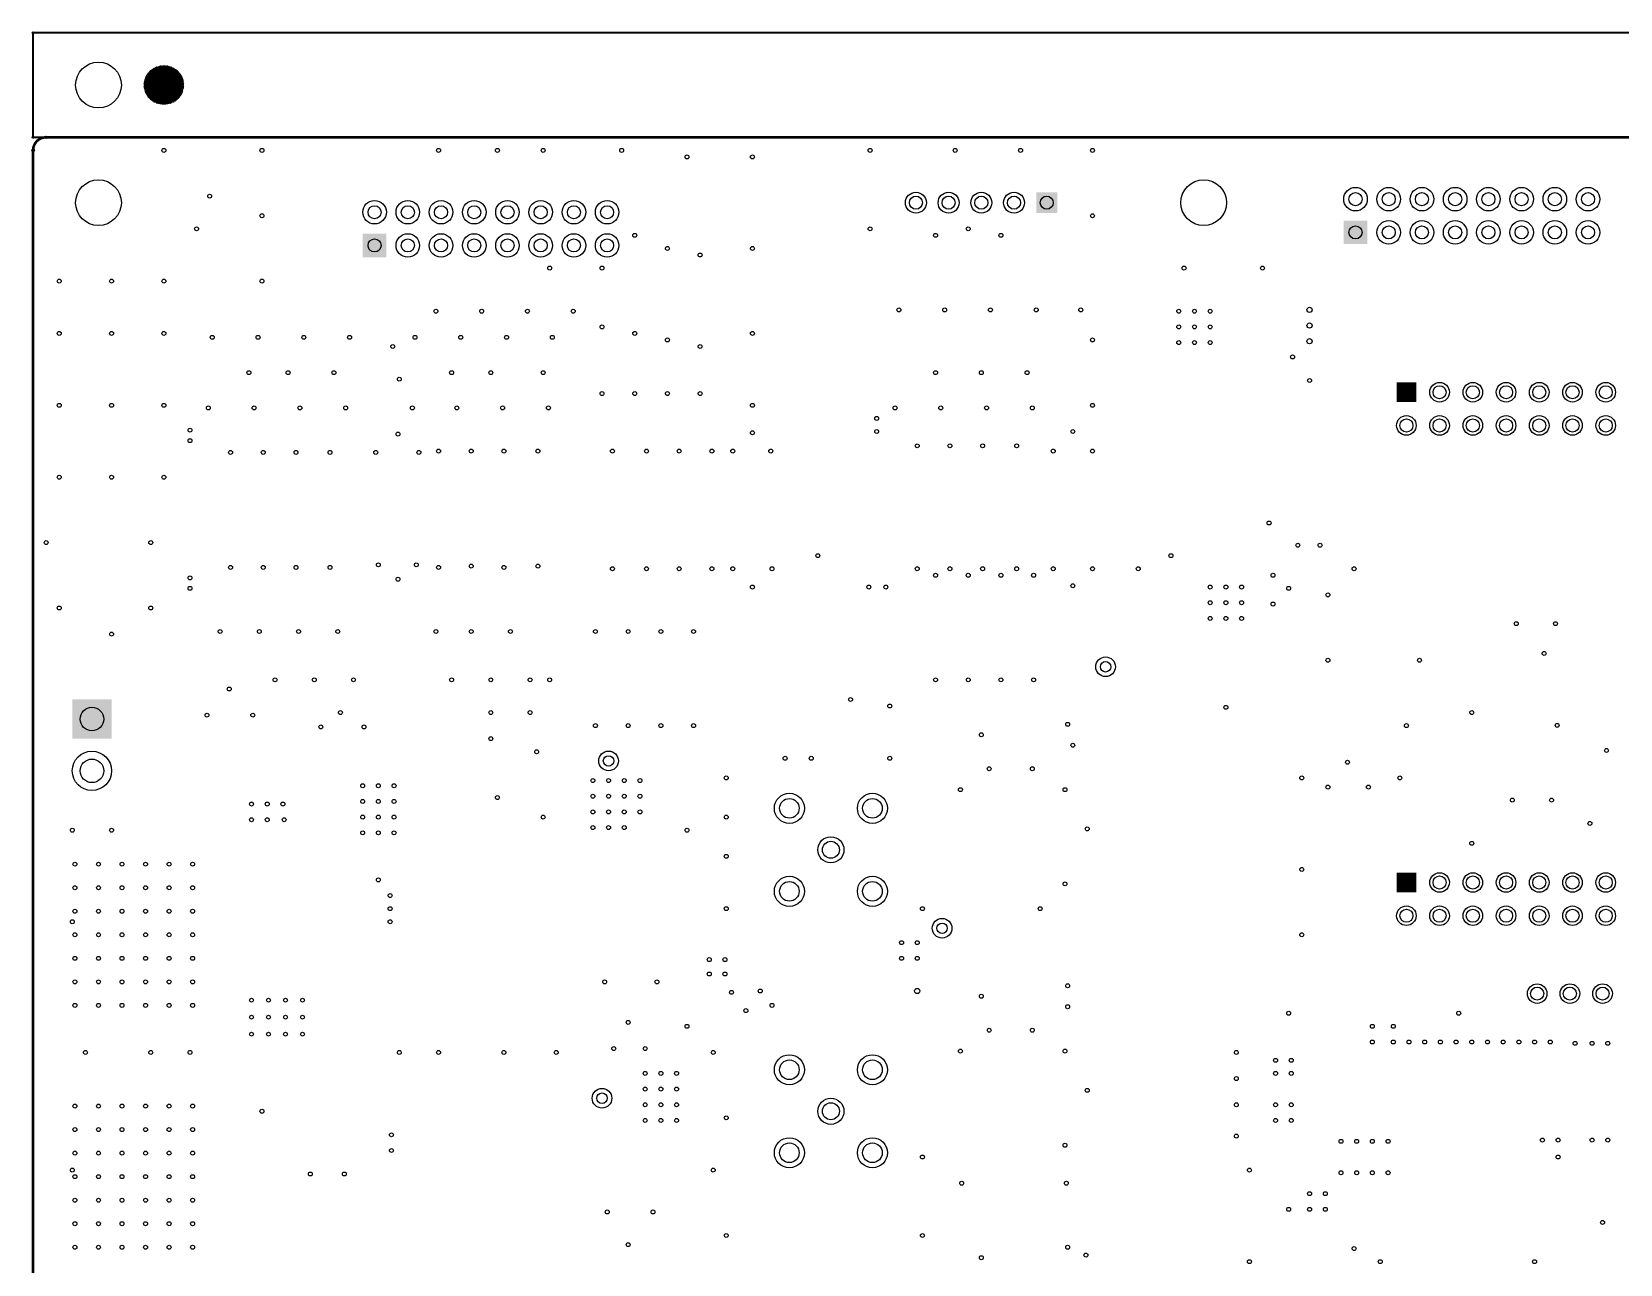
# Model space of a CAD drawing. Extents: x 100 to 314, y 70 to 258.
# Drawn here: x 99.9 to 221.3, y 163.8 to 258.1 of the extents above; entities that cross this region are included whole.
import ezdxf

# ---------------------------------------------------------------- set-up
doc = ezdxf.new("R2010")
doc.units = 0
doc.layers.get('0').update_dxf_attribs({"linetype": 'CONTINUOUS'})
doc.layers.add('10_ASYS_GBR', color=12, linetype='CONTINUOUS')
doc.layers.add('12_DRL_GB', color=13, linetype='CONTINUOUS')

# ---------------------------------------------------------------- blocks, each defined once
blk = doc.blocks.new('ROUND_5')
blk.add_circle((0, 0), 0.75)
blk = doc.blocks.new('ROUND_9')
blk.add_circle((0, 0), 0.5)
blk = doc.blocks.new('ROUND_26')
blk.add_circle((0, 0), 1.5)
blk = doc.blocks.new('ROUND_30')
blk.add_circle((0, 0), 1)
blk = doc.blocks.new('SQUARE_33')
blk.add_solid([(0.75, 0.75), (0.75, -0.75), (-0.75, 0.75), (-0.75, -0.75)])
blk = doc.blocks.new('SQUARE_34')
blk.add_solid([(0.9, 0.9), (0.9, -0.9), (-0.9, 0.9), (-0.9, -0.9)])
blk = doc.blocks.new('ROUND_35')
blk.add_circle((0, 0), 0.9)
blk = doc.blocks.new('ROUND_38')
blk.add_circle((0, 0), 0.8)
blk = doc.blocks.new('SQUARE_40')
blk.add_solid([(0.8, 0.8), (0.8, -0.8), (-0.8, 0.8), (-0.8, -0.8)])
blk = doc.blocks.new('ROUND_43')
blk.add_circle((0, 0), 1.15)
blk = doc.blocks.new('ROUND_61')
blk.add_circle((0, 0), 1.75)
blk = doc.blocks.new('SQUARE_98')
blk.add_solid([(1.5, 1.5), (1.5, -1.5), (-1.5, 1.5), (-1.5, -1.5)])
blk = doc.blocks.new('ROUND_12')
blk.add_circle((0, 0), 0.1)
blk = doc.blocks.new('ROUND_13')
blk.add_circle((0, 0), 0.05)
blk = doc.blocks.new('ROUND_37')
blk.add_circle((0, 0), 0.075)
blk = doc.blocks.new('ROUND_170')
blk.add_circle((0, 0), 0.15)
blk = doc.blocks.new('ROUND_171')
blk.add_circle((0, 0), 0.2)
blk = doc.blocks.new('ROUND_172')
blk.add_circle((0, 0), 0.4)
blk = doc.blocks.new('ROUND_173')
blk.add_circle((0, 0), 0.5)
blk = doc.blocks.new('ROUND_174')
blk.add_circle((0, 0), 0.65)
blk = doc.blocks.new('ROUND_175')
blk.add_circle((0, 0), 0.75)
blk = doc.blocks.new('ROUND_176')
blk.add_circle((0, 0), 0.9)
blk = doc.blocks.new('ROUND_179')
blk.add_circle((0, 0), 1.75)

msp = doc.modelspace()

# ---------------------------------------------------------------- linework, layer by layer
at = {"layer": '10_ASYS_GBR'}
for points, const_width in [([(99.97, 257.98), (313.97, 257.98)], 0.15), ([(99.97, 249.98), (99.97, 257.98)], 0.15), ([(108.99107, 255.04967), (110.94893, 255.04967)], 0.1), ([(109.09956, 255.13967), (110.84044, 255.13967)], 0.1), ([(109.23459, 255.22967), (110.70541, 255.22967)], 0.1), ([(109.41521, 255.31967), (110.52479, 255.31967)], 0.1), ([(109.72802, 255.40967), (110.21198, 255.40967)], 0.1), ([(108.52004, 253.96967), (111.41996, 253.96967)], 0.1), ([(108.52219, 254.05967), (111.41781, 254.05967)], 0.1), ([(108.52348, 253.87967), (111.41652, 253.87967)], 0.1), ([(108.52996, 254.14967), (111.41004, 254.14967)], 0.1), ([(108.53255, 253.78967), (111.40745, 253.78967)], 0.1), ([(108.54344, 254.23967), (111.39656, 254.23967)], 0.1), ([(108.56279, 254.32967), (111.37721, 254.32967)], 0.1), ([(108.58826, 254.41967), (111.35174, 254.41967)], 0.1), ([(108.6202, 254.50967), (111.3198, 254.50967)], 0.1), ([(108.65908, 254.59967), (111.28092, 254.59967)], 0.1), ([(108.70553, 254.68967), (111.23447, 254.68967)], 0.1), ([(108.76044, 254.77967), (111.17956, 254.77967)], 0.1), ([(108.82501, 254.86967), (111.11499, 254.86967)], 0.1), ([(108.901, 254.95967), (111.039, 254.95967)], 0.1), ([(108.54736, 253.69967), (111.39264, 253.69967)], 0.1), ([(108.56809, 253.60967), (111.37191, 253.60967)], 0.1), ([(108.59501, 253.51967), (111.34499, 253.51967)], 0.1), ([(108.6285, 253.42967), (111.3115, 253.42967)], 0.1), ([(108.66905, 253.33967), (111.27095, 253.33967)], 0.1), ([(108.71736, 253.24967), (111.22264, 253.24967)], 0.1), ([(108.77436, 253.15967), (111.16564, 253.15967)], 0.1), ([(108.84138, 253.06967), (111.09862, 253.06967)], 0.1), ([(108.92032, 252.97967), (111.01968, 252.97967)], 0.1), ([(109.01414, 252.88967), (110.92586, 252.88967)], 0.1), ([(109.12779, 252.79967), (110.81221, 252.79967)], 0.1), ([(109.27089, 252.70967), (110.66911, 252.70967)], 0.1), ([(109.46801, 252.61967), (110.47199, 252.61967)], 0.1), ([(99.97, 248.98), (99.97, 100.98)], 0.2), ([(313.97, 249.98), (99.97, 249.98)], 0.15), ([(312.97, 249.98), (100.97, 249.98)], 0.2)]:
    msp.add_lwpolyline(points, dxfattribs=dict(at, const_width=const_width))
at = {"layer": '10_ASYS_GBR', "const_width": 0.1}
msp.add_lwpolyline([(108.52, 253.98, 1), (111.42, 253.98, 1)], format="xyb", close=True, dxfattribs=at)
msp.add_lwpolyline([(108.52, 253.98, 1), (111.42, 253.98, 1)], format="xyb", close=True, dxfattribs=at)
at = {"layer": '10_ASYS_GBR', "const_width": 0.2}
msp.add_lwpolyline([(100.97, 249.98, 0.4142136), (99.97, 248.98)], format="xyb", dxfattribs=at)

# ---------------------------------------------------------------- block references
at = {"layer": '10_ASYS_GBR'}
for name, p in [('ROUND_37', (99.97, 257.98)), ('ROUND_37', (99.97, 257.98)), ('ROUND_61', (104.97, 253.98)), ('ROUND_13', (108.99107, 255.04967)), ('ROUND_13', (109.09956, 255.13967)), ('ROUND_13', (109.23459, 255.22967)), ('ROUND_13', (109.41521, 255.31967)), ('ROUND_13', (109.72802, 255.40967)), ('ROUND_13', (110.21198, 255.40967)), ('ROUND_13', (110.52479, 255.31967)), ('ROUND_13', (110.70541, 255.22967)), ('ROUND_13', (110.84044, 255.13967)), ('ROUND_13', (110.94893, 255.04967)), ('ROUND_13', (108.52004, 253.96967)), ('ROUND_13', (108.52219, 254.05967)), ('ROUND_13', (108.52348, 253.87967)), ('ROUND_13', (108.52996, 254.14967)), ('ROUND_13', (108.53255, 253.78967)), ('ROUND_13', (108.54344, 254.23967)), ('ROUND_13', (108.56279, 254.32967)), ('ROUND_13', (108.58826, 254.41967)), ('ROUND_13', (108.6202, 254.50967)), ('ROUND_13', (108.65908, 254.59967)), ('ROUND_13', (108.70553, 254.68967)), ('ROUND_13', (108.76044, 254.77967)), ('ROUND_13', (108.82501, 254.86967)), ('ROUND_13', (108.901, 254.95967)), ('ROUND_9', (109.97, 253.98)), ('ROUND_13', (111.039, 254.95967)), ('ROUND_13', (111.11499, 254.86967)), ('ROUND_13', (111.17956, 254.77967)), ('ROUND_13', (111.23447, 254.68967)), ('ROUND_13', (111.28092, 254.59967)), ('ROUND_13', (111.3198, 254.50967)), ('ROUND_13', (111.35174, 254.41967)), ('ROUND_13', (111.37721, 254.32967)), ('ROUND_13', (111.39656, 254.23967)), ('ROUND_13', (111.40745, 253.78967)), ('ROUND_13', (111.41004, 254.14967)), ('ROUND_13', (111.41652, 253.87967)), ('ROUND_13', (111.41781, 254.05967)), ('ROUND_13', (111.41996, 253.96967)), ('ROUND_13', (108.54736, 253.69967)), ('ROUND_13', (108.56809, 253.60967)), ('ROUND_13', (108.59501, 253.51967)), ('ROUND_13', (108.6285, 253.42967)), ('ROUND_13', (108.66905, 253.33967)), ('ROUND_13', (108.71736, 253.24967)), ('ROUND_13', (108.77436, 253.15967)), ('ROUND_13', (108.84138, 253.06967)), ('ROUND_13', (108.92032, 252.97967)), ('ROUND_13', (109.01414, 252.88967)), ('ROUND_13', (109.12779, 252.79967)), ('ROUND_13', (109.27089, 252.70967)), ('ROUND_13', (109.46801, 252.61967)), ('ROUND_13', (110.47199, 252.61967)), ('ROUND_13', (110.66911, 252.70967)), ('ROUND_13', (110.81221, 252.79967)), ('ROUND_13', (110.92586, 252.88967)), ('ROUND_13', (111.01968, 252.97967)), ('ROUND_13', (111.09862, 253.06967)), ('ROUND_13', (111.16564, 253.15967)), ('ROUND_13', (111.22264, 253.24967)), ('ROUND_13', (111.27095, 253.33967)), ('ROUND_13', (111.3115, 253.42967)), ('ROUND_13', (111.34499, 253.51967)), ('ROUND_13', (111.37191, 253.60967)), ('ROUND_13', (111.39264, 253.69967)), ('ROUND_12', (99.97, 248.98)), ('ROUND_12', (99.97, 248.98)), ('ROUND_37', (99.97, 249.98)), ('ROUND_12', (100.97, 249.98)), ('ROUND_12', (100.97, 249.98)), ('ROUND_61', (104.97, 244.98)), ('ROUND_61', (189.47, 244.98)), ('ROUND_38', (167.47, 244.98)), ('ROUND_38', (169.97, 244.98)), ('ROUND_38', (172.47, 244.98)), ('ROUND_38', (174.97, 244.98)), ('SQUARE_40', (177.47, 244.98)), ('ROUND_35', (201.08, 245.25)), ('ROUND_35', (203.62, 245.25)), ('ROUND_35', (206.16, 245.25)), ('ROUND_35', (208.7, 245.25)), ('ROUND_35', (211.24, 245.25)), ('ROUND_35', (213.78, 245.25)), ('ROUND_35', (216.32, 245.25)), ('ROUND_35', (218.86, 245.25)), ('ROUND_35', (126.08, 244.25)), ('ROUND_35', (128.62, 244.25)), ('ROUND_35', (131.16, 244.25)), ('ROUND_35', (133.7, 244.25)), ('ROUND_35', (136.24, 244.25)), ('ROUND_35', (138.78, 244.25)), ('ROUND_35', (141.32, 244.25)), ('ROUND_35', (143.86, 244.25)), ('SQUARE_34', (201.08, 242.71)), ('ROUND_35', (203.62, 242.71)), ('ROUND_35', (206.16, 242.71)), ('ROUND_35', (208.7, 242.71)), ('ROUND_35', (211.24, 242.71)), ('ROUND_35', (213.78, 242.71)), ('ROUND_35', (216.32, 242.71)), ('ROUND_35', (218.86, 242.71)), ('SQUARE_34', (126.08, 241.71)), ('ROUND_35', (128.62, 241.71)), ('ROUND_35', (131.16, 241.71)), ('ROUND_35', (133.7, 241.71)), ('ROUND_35', (136.24, 241.71)), ('ROUND_35', (138.78, 241.71)), ('ROUND_35', (141.32, 241.71)), ('ROUND_35', (143.86, 241.71)), ('SQUARE_33', (204.97, 230.48)), ('ROUND_5', (207.51, 230.48)), ('ROUND_5', (210.05, 230.48)), ('ROUND_5', (212.59, 230.48)), ('ROUND_5', (215.13, 230.48)), ('ROUND_5', (217.67, 230.48)), ('ROUND_5', (220.21, 230.48)), ('ROUND_5', (204.97, 227.94)), ('ROUND_5', (207.51, 227.94)), ('ROUND_5', (210.05, 227.94)), ('ROUND_5', (212.59, 227.94)), ('ROUND_5', (215.13, 227.94)), ('ROUND_5', (217.67, 227.94)), ('ROUND_5', (220.21, 227.94)), ('ROUND_5', (181.97, 209.48)), ('SQUARE_98', (104.47, 205.48)), ('ROUND_26', (104.47, 201.52)), ('ROUND_5', (143.97, 202.28)), ('ROUND_43', (157.795, 198.655)), ('ROUND_43', (164.145, 198.655)), ('ROUND_30', (160.97, 195.48)), ('ROUND_43', (157.795, 192.305)), ('ROUND_43', (164.145, 192.305)), ('SQUARE_33', (204.97, 192.98)), ('ROUND_5', (207.51, 192.98)), ('ROUND_5', (210.05, 192.98)), ('ROUND_5', (212.59, 192.98)), ('ROUND_5', (215.13, 192.98)), ('ROUND_5', (217.67, 192.98)), ('ROUND_5', (220.21, 192.98)), ('ROUND_5', (204.97, 190.44)), ('ROUND_5', (207.51, 190.44)), ('ROUND_5', (210.05, 190.44)), ('ROUND_5', (212.59, 190.44)), ('ROUND_5', (215.13, 190.44)), ('ROUND_5', (217.67, 190.44)), ('ROUND_5', (220.21, 190.44)), ('ROUND_5', (169.47, 189.48)), ('ROUND_5', (214.97, 184.48)), ('ROUND_5', (217.47, 184.48)), ('ROUND_5', (219.97, 184.48)), ('ROUND_43', (157.795, 178.655)), ('ROUND_43', (164.145, 178.655)), ('ROUND_5', (143.47, 176.48)), ('ROUND_30', (160.97, 175.48)), ('ROUND_43', (157.795, 172.305)), ('ROUND_43', (164.145, 172.305))]:
    msp.add_blockref(name, p, dxfattribs=at)
at = {"layer": '12_DRL_GB'}
for name, p in [('ROUND_179', (104.97058, 253.97968)), ('ROUND_170', (109.9693, 248.98096)), ('ROUND_170', (117.46992, 248.98096)), ('ROUND_170', (130.97002, 248.98096)), ('ROUND_170', (135.4709, 248.98096)), ('ROUND_170', (138.97102, 248.98096)), ('ROUND_170', (144.9705, 248.98096)), ('ROUND_170', (163.9697, 248.98096)), ('ROUND_170', (170.46956, 248.98096)), ('ROUND_170', (175.47082, 248.98096)), ('ROUND_170', (180.96992, 248.98096)), ('ROUND_170', (149.96922, 248.48058)), ('ROUND_170', (154.97048, 248.48058)), ('ROUND_179', (104.97058, 244.98046)), ('ROUND_179', (189.46876, 244.98046)), ('ROUND_170', (113.46942, 245.48084)), ('ROUND_173', (167.46982, 244.98046)), ('ROUND_173', (169.96918, 244.98046)), ('ROUND_173', (172.47108, 244.98046)), ('ROUND_173', (174.97044, 244.98046)), ('ROUND_173', (177.4698, 244.98046)), ('ROUND_173', (201.0791, 245.2497)), ('ROUND_173', (203.6191, 245.2497)), ('ROUND_173', (206.1591, 245.2497)), ('ROUND_173', (208.6991, 245.2497)), ('ROUND_173', (211.2391, 245.2497)), ('ROUND_173', (213.7791, 245.2497)), ('ROUND_173', (216.3191, 245.2497)), ('ROUND_173', (218.8591, 245.2497)), ('ROUND_170', (117.46992, 243.9797)), ('ROUND_173', (126.08052, 244.24894)), ('ROUND_173', (128.62052, 244.24894)), ('ROUND_173', (131.16052, 244.24894)), ('ROUND_173', (133.70052, 244.24894)), ('ROUND_173', (136.24052, 244.24894)), ('ROUND_173', (138.78052, 244.24894)), ('ROUND_173', (141.32052, 244.24894)), ('ROUND_173', (143.86052, 244.24894)), ('ROUND_170', (180.96992, 243.9797)), ('ROUND_170', (112.4712, 242.97894)), ('ROUND_170', (163.9697, 242.97894)), ('ROUND_170', (171.47032, 242.97894)), ('ROUND_173', (201.0791, 242.7097)), ('ROUND_173', (203.6191, 242.7097)), ('ROUND_173', (206.1591, 242.7097)), ('ROUND_173', (208.6991, 242.7097)), ('ROUND_173', (211.2391, 242.7097)), ('ROUND_173', (213.7791, 242.7097)), ('ROUND_173', (216.3191, 242.7097)), ('ROUND_173', (218.8591, 242.7097)), ('ROUND_173', (126.08052, 241.70894)), ('ROUND_173', (128.62052, 241.70894)), ('ROUND_173', (131.16052, 241.70894)), ('ROUND_173', (133.70052, 241.70894)), ('ROUND_173', (136.24052, 241.70894)), ('ROUND_173', (138.78052, 241.70894)), ('ROUND_173', (141.32052, 241.70894)), ('ROUND_173', (143.86052, 241.70894)), ('ROUND_170', (145.97126, 242.4811)), ('ROUND_170', (168.97096, 242.4811)), ('ROUND_170', (173.96968, 242.4811)), ('ROUND_170', (148.47062, 241.48034)), ('ROUND_170', (150.96998, 240.97996)), ('ROUND_170', (154.97048, 241.48034)), ('ROUND_170', (139.46886, 239.9792)), ('ROUND_170', (143.46936, 239.9792)), ('ROUND_170', (187.97016, 239.9792)), ('ROUND_170', (193.96964, 239.9792)), ('ROUND_170', (101.97084, 238.98098)), ('ROUND_170', (105.9688, 238.98098)), ('ROUND_170', (109.9693, 238.98098)), ('ROUND_170', (117.46992, 238.98098)), ('ROUND_170', (130.76936, 236.67974)), ('ROUND_170', (134.26948, 236.67974)), ('ROUND_170', (137.7696, 236.67974)), ('ROUND_170', (141.26972, 236.67974)), ('ROUND_170', (166.16934, 236.7788)), ('ROUND_170', (169.66946, 236.7788)), ('ROUND_170', (173.16958, 236.7788)), ('ROUND_170', (176.6697, 236.7788)), ('ROUND_170', (180.07076, 236.7788)), ('ROUND_170', (187.56884, 236.67974)), ('ROUND_170', (188.77026, 236.67974)), ('ROUND_170', (189.96914, 236.67974)), ('ROUND_171', (197.56882, 236.7788)), ('ROUND_170', (143.46936, 235.48086)), ('ROUND_170', (187.56884, 235.48086)), ('ROUND_170', (188.77026, 235.48086)), ('ROUND_170', (189.96914, 235.48086)), ('ROUND_171', (197.56882, 235.57992)), ('ROUND_170', (101.97084, 234.98048)), ('ROUND_170', (105.9688, 234.98048)), ('ROUND_170', (109.9693, 234.98048)), ('ROUND_170', (113.67008, 234.68076)), ('ROUND_170', (117.1702, 234.68076)), ('ROUND_170', (120.67032, 234.68076)), ('ROUND_170', (124.17044, 234.68076)), ('ROUND_170', (129.16916, 234.68076)), ('ROUND_170', (132.66928, 234.68076)), ('ROUND_170', (136.1694, 234.68076)), ('ROUND_170', (139.66952, 234.68076)), ('ROUND_170', (145.97126, 234.98048)), ('ROUND_170', (148.47062, 234.4801)), ('ROUND_170', (154.97048, 234.98048)), ('ROUND_170', (180.96992, 234.4801)), ('ROUND_170', (187.56884, 234.27944)), ('ROUND_170', (188.77026, 234.27944)), ('ROUND_170', (189.96914, 234.27944)), ('ROUND_171', (197.56882, 234.38104)), ('ROUND_170', (127.4699, 233.97972)), ('ROUND_170', (150.96998, 233.97972)), ('ROUND_170', (196.27088, 233.17962)), ('ROUND_170', (116.46916, 231.98074)), ('ROUND_170', (119.4689, 231.98074)), ('ROUND_170', (122.96902, 231.98074)), ('ROUND_170', (131.97078, 231.98074)), ('ROUND_170', (134.97052, 231.98074)), ('ROUND_170', (138.97102, 231.98074)), ('ROUND_170', (168.97096, 231.98074)), ('ROUND_170', (172.47108, 231.98074)), ('ROUND_170', (175.9712, 231.98074)), ('ROUND_170', (127.97028, 231.48036)), ('ROUND_170', (197.56882, 231.37876)), ('ROUND_173', (204.97038, 230.4796)), ('ROUND_173', (207.51038, 230.4796)), ('ROUND_173', (210.05038, 230.4796)), ('ROUND_173', (212.59038, 230.4796)), ('ROUND_173', (215.13038, 230.4796)), ('ROUND_173', (217.67038, 230.4796)), ('ROUND_173', (220.21038, 230.4796)), ('ROUND_170', (101.97084, 229.47884)), ('ROUND_170', (105.9688, 229.47884)), ('ROUND_170', (109.9693, 229.47884)), ('ROUND_170', (143.46936, 230.38054)), ('ROUND_170', (145.97126, 230.38054)), ('ROUND_170', (148.47062, 230.38054)), ('ROUND_170', (150.96998, 230.38054)), ('ROUND_170', (154.97048, 229.47884)), ('ROUND_170', (180.96992, 229.47884)), ('ROUND_170', (113.37036, 229.28072)), ('ROUND_170', (116.87048, 229.28072)), ('ROUND_170', (120.3706, 229.28072)), ('ROUND_170', (123.87072, 229.28072)), ('ROUND_170', (128.97104, 229.28072)), ('ROUND_170', (132.36956, 229.28072)), ('ROUND_170', (135.86968, 229.28072)), ('ROUND_170', (139.3698, 229.28072)), ('ROUND_170', (164.47008, 228.48062)), ('ROUND_170', (165.86962, 229.28072)), ('ROUND_170', (169.36974, 229.28072)), ('ROUND_170', (172.86986, 229.28072)), ('ROUND_170', (176.36998, 229.28072)), ('ROUND_173', (204.97038, 227.9396)), ('ROUND_173', (207.51038, 227.9396)), ('ROUND_173', (210.05038, 227.9396)), ('ROUND_173', (212.59038, 227.9396)), ('ROUND_173', (215.13038, 227.9396)), ('ROUND_173', (217.67038, 227.9396)), ('ROUND_173', (220.21038, 227.9396)), ('ROUND_170', (111.97082, 227.57892)), ('ROUND_170', (127.87122, 227.2792)), ('ROUND_170', (154.97048, 227.3808)), ('ROUND_170', (164.47008, 227.47986)), ('ROUND_170', (179.46878, 227.47986)), ('ROUND_170', (111.97082, 226.77882)), ('ROUND_170', (115.06962, 225.87966)), ('ROUND_170', (117.56898, 225.87966)), ('ROUND_170', (120.07088, 225.87966)), ('ROUND_170', (122.6693, 225.87966)), ('ROUND_170', (126.16942, 225.87966)), ('ROUND_170', (129.46888, 225.87966)), ('ROUND_170', (130.97002, 225.98126)), ('ROUND_170', (133.46938, 225.98126)), ('ROUND_170', (135.96874, 225.98126)), ('ROUND_170', (138.5697, 225.98126)), ('ROUND_170', (144.26946, 225.98126)), ('ROUND_170', (146.87042, 225.98126)), ('ROUND_170', (149.36978, 225.98126)), ('ROUND_170', (151.86914, 225.98126)), ('ROUND_170', (153.46934, 225.98126)), ('ROUND_170', (156.37002, 225.98126)), ('ROUND_170', (167.56888, 226.38004)), ('ROUND_170', (170.07078, 226.38004)), ('ROUND_170', (172.57014, 226.38004)), ('ROUND_170', (175.1711, 226.38004)), ('ROUND_170', (177.97018, 225.98126)), ('ROUND_170', (180.96992, 225.98126)), ('ROUND_170', (101.97084, 223.97974)), ('ROUND_170', (105.9688, 223.97974)), ('ROUND_170', (109.9693, 223.97974)), ('ROUND_170', (194.47002, 220.47962)), ('ROUND_170', (100.97008, 218.98102)), ('ROUND_170', (108.97108, 218.98102)), ('ROUND_170', (196.66966, 218.78036)), ('ROUND_170', (198.36892, 218.78036)), ('ROUND_170', (126.37008, 217.27922)), ('ROUND_170', (129.27076, 217.27922)), ('ROUND_170', (159.9692, 217.98026)), ('ROUND_170', (186.9694, 217.98026)), ('ROUND_170', (111.97082, 216.281)), ('ROUND_170', (115.06962, 217.0811)), ('ROUND_170', (117.56898, 217.0811)), ('ROUND_170', (120.07088, 217.0811)), ('ROUND_170', (122.6693, 217.0811)), ('ROUND_170', (127.87122, 216.1794)), ('ROUND_170', (130.97002, 217.0811)), ('ROUND_170', (133.46938, 217.18016)), ('ROUND_170', (135.96874, 217.0811)), ('ROUND_170', (138.5697, 217.18016)), ('ROUND_170', (144.26946, 216.9795)), ('ROUND_170', (146.87042, 216.9795)), ('ROUND_170', (149.36978, 216.9795)), ('ROUND_170', (151.86914, 216.9795)), ('ROUND_170', (153.46934, 216.9795)), ('ROUND_170', (156.46908, 216.9795)), ('ROUND_170', (167.56888, 216.9795)), ('ROUND_170', (168.97096, 216.47912)), ('ROUND_170', (170.07078, 216.9795)), ('ROUND_170', (171.47032, 216.47912)), ('ROUND_170', (172.57014, 216.9795)), ('ROUND_170', (173.96968, 216.47912)), ('ROUND_170', (175.1711, 216.9795)), ('ROUND_170', (176.46904, 216.47912)), ('ROUND_170', (177.97018, 216.9795)), ('ROUND_170', (180.96992, 216.9795)), ('ROUND_170', (184.47004, 216.9795)), ('ROUND_170', (194.76974, 216.47912)), ('ROUND_170', (200.96988, 216.9795)), ('ROUND_170', (111.97082, 215.4809)), ('ROUND_170', (154.97048, 215.57996)), ('ROUND_170', (163.87064, 215.57996)), ('ROUND_170', (165.17112, 215.57996)), ('ROUND_170', (179.46878, 215.67902)), ('ROUND_170', (189.96914, 215.57996)), ('ROUND_170', (191.17056, 215.57996)), ('ROUND_170', (192.36944, 215.57996)), ('ROUND_170', (195.97116, 215.4809)), ('ROUND_170', (198.9709, 214.98052)), ('ROUND_170', (101.97084, 213.97976)), ('ROUND_170', (108.97108, 213.97976)), ('ROUND_170', (189.96914, 214.38108)), ('ROUND_170', (191.17056, 214.38108)), ('ROUND_170', (192.36944, 214.38108)), ('ROUND_170', (194.76974, 214.27948)), ('ROUND_170', (189.96914, 213.17966)), ('ROUND_170', (191.17056, 213.17966)), ('ROUND_170', (192.36944, 213.17966)), ('ROUND_170', (213.37016, 212.78088)), ('ROUND_170', (216.3699, 212.78088)), ('ROUND_170', (105.9688, 211.98078)), ('ROUND_170', (114.26952, 212.1789)), ('ROUND_170', (117.26926, 212.1789)), ('ROUND_170', (120.269, 212.1789)), ('ROUND_170', (123.26874, 212.1789)), ('ROUND_170', (130.76936, 212.1789)), ('ROUND_170', (133.46938, 212.1789)), ('ROUND_170', (136.46912, 212.1789)), ('ROUND_170', (142.96898, 212.1789)), ('ROUND_170', (145.47088, 212.1789)), ('ROUND_170', (147.97024, 212.1789)), ('ROUND_170', (150.4696, 212.1789)), ('ROUND_170', (198.9709, 209.97926)), ('ROUND_170', (205.97114, 209.97926)), ('ROUND_170', (215.50122, 210.49996)), ('ROUND_172', (181.97068, 209.47888)), ('ROUND_170', (114.97056, 207.77962)), ('ROUND_170', (118.47068, 208.48066)), ('ROUND_170', (121.47042, 208.48066)), ('ROUND_170', (124.47016, 208.48066)), ('ROUND_170', (131.97078, 208.48066)), ('ROUND_170', (134.97052, 208.48066)), ('ROUND_170', (137.97026, 208.48066)), ('ROUND_170', (139.46886, 208.48066)), ('ROUND_170', (168.97096, 208.48066)), ('ROUND_170', (171.47032, 208.48066)), ('ROUND_170', (173.96968, 208.48066)), ('ROUND_170', (176.46904, 208.48066)), ('ROUND_170', (162.4711, 206.97952)), ('ROUND_170', (165.47084, 206.47914)), ('ROUND_170', (191.17056, 206.38008)), ('ROUND_176', (104.4702, 205.48092)), ('ROUND_170', (113.26876, 205.78064)), ('ROUND_170', (116.76888, 205.78064)), ('ROUND_170', (123.4694, 205.97876)), ('ROUND_170', (134.97052, 205.97876)), ('ROUND_170', (137.97026, 205.97876)), ('ROUND_170', (209.9691, 205.97876)), ('ROUND_170', (121.9708, 204.87894)), ('ROUND_170', (125.27026, 204.87894)), ('ROUND_170', (134.97052, 203.97978)), ('ROUND_170', (142.96898, 204.98054)), ('ROUND_170', (145.47088, 204.98054)), ('ROUND_170', (147.97024, 204.98054)), ('ROUND_170', (150.4696, 204.98054)), ('ROUND_170', (172.47108, 204.2795)), ('ROUND_170', (179.07, 205.0796)), ('ROUND_170', (204.97038, 204.98054)), ('ROUND_170', (216.49944, 205.00086)), ('ROUND_170', (138.47064, 202.97902)), ('ROUND_170', (179.46878, 203.4794)), ('ROUND_170', (220.2688, 203.08062)), ('ROUND_176', (104.4702, 201.52106)), ('ROUND_172', (143.96974, 202.28052)), ('ROUND_170', (157.46984, 202.48118)), ('ROUND_170', (159.46882, 202.48118)), ('ROUND_170', (165.47084, 202.48118)), ('ROUND_170', (173.07052, 201.68108)), ('ROUND_170', (176.36998, 201.68108)), ('ROUND_170', (200.4695, 202.17892)), ('ROUND_170', (125.1712, 200.3806)), ('ROUND_170', (126.37008, 200.3806)), ('ROUND_170', (127.56896, 200.3806)), ('ROUND_170', (142.77086, 200.77938)), ('ROUND_170', (143.96974, 200.77938)), ('ROUND_170', (145.17116, 200.77938)), ('ROUND_170', (146.37004, 200.77938)), ('ROUND_170', (152.96896, 200.98004)), ('ROUND_170', (196.96938, 200.98004)), ('ROUND_170', (198.9709, 200.279)), ('ROUND_170', (202.0697, 200.279)), ('ROUND_170', (204.47, 200.98004)), ('ROUND_170', (125.1712, 199.17918)), ('ROUND_170', (126.37008, 199.17918)), ('ROUND_170', (127.56896, 199.17918)), ('ROUND_170', (135.4709, 199.4789)), ('ROUND_170', (142.77086, 199.5805)), ('ROUND_170', (143.96974, 199.5805)), ('ROUND_170', (145.17116, 199.5805)), ('ROUND_170', (146.37004, 199.5805)), ('ROUND_175', (157.79496, 198.65594)), ('ROUND_175', (164.14496, 198.65594)), ('ROUND_170', (170.87088, 200.08088)), ('ROUND_170', (178.86934, 200.08088)), ('ROUND_170', (213.07044, 199.28078)), ('ROUND_170', (216.07018, 199.28078)), ('ROUND_170', (116.66982, 198.98106)), ('ROUND_170', (117.87124, 198.98106)), ('ROUND_170', (119.07012, 198.98106)), ('ROUND_170', (125.1712, 197.9803)), ('ROUND_170', (126.37008, 197.9803)), ('ROUND_170', (127.56896, 197.9803)), ('ROUND_170', (138.97102, 197.9803)), ('ROUND_170', (142.77086, 198.37908)), ('ROUND_170', (143.96974, 198.37908)), ('ROUND_170', (145.17116, 198.37908)), ('ROUND_170', (146.37004, 198.37908)), ('ROUND_170', (152.96896, 197.9803)), ('ROUND_170', (102.96906, 196.97954)), ('ROUND_170', (105.9688, 196.97954)), ('ROUND_170', (116.66982, 197.77964)), ('ROUND_170', (117.87124, 197.77964)), ('ROUND_170', (119.16918, 197.77964)), ('ROUND_170', (125.1712, 196.77888)), ('ROUND_170', (126.37008, 196.77888)), ('ROUND_170', (127.56896, 196.77888)), ('ROUND_170', (142.77086, 197.1802)), ('ROUND_170', (143.96974, 197.1802)), ('ROUND_170', (145.17116, 197.1802)), ('ROUND_170', (149.96922, 196.97954)), ('ROUND_170', (180.57114, 197.08114)), ('ROUND_170', (218.9988, 197.50024)), ('ROUND_174', (160.96996, 195.48094)), ('ROUND_170', (209.9691, 195.97878)), ('ROUND_170', (103.16972, 194.38112)), ('ROUND_170', (104.97058, 194.38112)), ('ROUND_170', (106.7689, 194.38112)), ('ROUND_170', (108.56976, 194.38112)), ('ROUND_170', (110.37062, 194.38112)), ('ROUND_170', (112.16894, 194.38112)), ('ROUND_170', (152.96896, 194.98056)), ('ROUND_170', (126.37008, 193.1797)), ('ROUND_170', (196.96938, 193.9798)), ('ROUND_173', (204.97038, 192.97904)), ('ROUND_173', (207.51038, 192.97904)), ('ROUND_173', (210.05038, 192.97904)), ('ROUND_173', (212.59038, 192.97904)), ('ROUND_173', (215.13038, 192.97904)), ('ROUND_173', (217.67038, 192.97904)), ('ROUND_173', (220.21038, 192.97904)), ('ROUND_170', (103.16972, 192.58026)), ('ROUND_170', (104.97058, 192.58026)), ('ROUND_170', (106.7689, 192.58026)), ('ROUND_170', (108.56976, 192.58026)), ('ROUND_170', (110.37062, 192.58026)), ('ROUND_170', (112.16894, 192.58026)), ('ROUND_170', (127.26924, 191.98082)), ('ROUND_175', (157.79496, 192.30594)), ('ROUND_175', (164.14496, 192.30594)), ('ROUND_170', (178.86934, 192.87998)), ('ROUND_170', (103.16972, 190.7794)), ('ROUND_170', (104.97058, 190.7794)), ('ROUND_170', (106.7689, 190.7794)), ('ROUND_170', (108.56976, 190.7794)), ('ROUND_170', (110.37062, 190.7794)), ('ROUND_170', (112.16894, 190.7794)), ('ROUND_170', (127.26924, 190.98006)), ('ROUND_170', (152.96896, 190.98006)), ('ROUND_170', (167.9702, 190.98006)), ('ROUND_170', (176.96942, 190.98006)), ('ROUND_173', (204.97038, 190.43904)), ('ROUND_173', (207.51038, 190.43904)), ('ROUND_173', (210.05038, 190.43904)), ('ROUND_173', (212.59038, 190.43904)), ('ROUND_173', (215.13038, 190.43904)), ('ROUND_173', (217.67038, 190.43904)), ('ROUND_173', (220.21038, 190.43904)), ('ROUND_170', (102.96906, 189.9793)), ('ROUND_170', (127.26924, 189.9793)), ('ROUND_172', (169.4688, 189.47892)), ('ROUND_170', (103.16972, 188.98108)), ('ROUND_170', (104.97058, 188.98108)), ('ROUND_170', (106.7689, 188.98108)), ('ROUND_170', (108.56976, 188.98108)), ('ROUND_170', (110.37062, 188.98108)), ('ROUND_170', (112.16894, 188.98108)), ('ROUND_170', (166.37, 188.3791)), ('ROUND_170', (167.56888, 188.3791)), ('ROUND_170', (196.96938, 188.98108)), ('ROUND_170', (103.16972, 187.18022)), ('ROUND_170', (104.97058, 187.18022)), ('ROUND_170', (106.7689, 187.18022)), ('ROUND_170', (108.56976, 187.18022)), ('ROUND_170', (110.37062, 187.18022)), ('ROUND_170', (112.16894, 187.18022)), ('ROUND_170', (151.67102, 187.08116)), ('ROUND_170', (152.8699, 187.08116)), ('ROUND_170', (166.37, 187.18022)), ('ROUND_170', (167.56888, 187.18022)), ('ROUND_170', (151.67102, 185.9788)), ('ROUND_170', (152.8699, 185.9788)), ('ROUND_170', (103.16972, 185.37936)), ('ROUND_170', (104.97058, 185.37936)), ('ROUND_170', (106.7689, 185.37936)), ('ROUND_170', (108.56976, 185.37936)), ('ROUND_170', (110.37062, 185.37936)), ('ROUND_170', (112.16894, 185.37936)), ('ROUND_170', (143.67002, 185.37936)), ('ROUND_170', (147.67052, 185.37936)), ('ROUND_170', (153.37028, 184.57926)), ('ROUND_170', (155.56992, 184.68086)), ('ROUND_171', (167.56888, 184.68086)), ('ROUND_170', (179.07, 185.07964)), ('ROUND_173', (214.97036, 184.4802)), ('ROUND_173', (217.46972, 184.4802)), ('ROUND_173', (219.96908, 184.4802)), ('ROUND_170', (103.16972, 183.58104)), ('ROUND_170', (104.97058, 183.58104)), ('ROUND_170', (106.7689, 183.58104)), ('ROUND_170', (108.56976, 183.58104)), ('ROUND_170', (110.37062, 183.58104)), ('ROUND_170', (112.16894, 183.58104)), ('ROUND_170', (116.66982, 183.97982)), ('ROUND_170', (117.9703, 183.97982)), ('ROUND_170', (119.27078, 183.97982)), ('ROUND_170', (120.57126, 183.97982)), ('ROUND_170', (156.46908, 183.58104)), ('ROUND_170', (172.47108, 184.27954)), ('ROUND_170', (179.07, 183.47944)), ('ROUND_170', (116.66982, 182.67934)), ('ROUND_170', (117.9703, 182.67934)), ('ROUND_170', (119.27078, 182.67934)), ('ROUND_170', (120.57126, 182.67934)), ('ROUND_170', (145.47088, 182.28056)), ('ROUND_170', (154.4701, 183.17972)), ('ROUND_170', (195.97116, 182.97906)), ('ROUND_170', (208.97088, 182.97906)), ('ROUND_170', (116.66982, 181.37886)), ('ROUND_170', (117.9703, 181.37886)), ('ROUND_170', (119.27078, 181.37886)), ('ROUND_170', (120.57126, 181.37886)), ('ROUND_170', (149.96922, 181.98084)), ('ROUND_170', (173.07052, 181.68112)), ('ROUND_170', (176.36998, 181.68112)), ('ROUND_170', (202.36942, 181.98084)), ('ROUND_170', (203.96962, 181.98084)), ('ROUND_170', (103.96982, 179.97932)), ('ROUND_170', (108.97108, 179.97932)), ('ROUND_170', (111.97082, 179.97932)), ('ROUND_170', (127.97028, 179.97932)), ('ROUND_170', (130.97002, 179.97932)), ('ROUND_170', (135.96874, 179.97932)), ('ROUND_170', (139.96924, 179.97932)), ('ROUND_170', (144.37106, 180.27904)), ('ROUND_170', (146.76882, 180.27904)), ('ROUND_170', (151.97074, 179.97932)), ('ROUND_170', (170.87088, 180.08092)), ('ROUND_170', (178.86934, 180.08092)), ('ROUND_170', (191.97066, 179.97932)), ('ROUND_170', (202.36942, 180.77942)), ('ROUND_170', (203.96962, 180.77942)), ('ROUND_170', (205.17104, 180.77942)), ('ROUND_170', (206.36992, 180.77942)), ('ROUND_170', (207.5688, 180.77942)), ('ROUND_170', (208.77022, 180.77942)), ('ROUND_170', (209.9691, 180.77942)), ('ROUND_170', (211.17052, 180.77942)), ('ROUND_170', (212.3694, 180.77942)), ('ROUND_170', (213.57082, 180.77942)), ('ROUND_170', (214.7697, 180.77942)), ('ROUND_170', (215.97112, 180.77942)), ('ROUND_170', (217.87104, 180.68036)), ('ROUND_170', (219.16898, 180.68036)), ('ROUND_170', (220.3704, 180.68036)), ('ROUND_175', (157.79496, 178.65598)), ('ROUND_175', (164.14496, 178.65598)), ('ROUND_170', (194.9704, 179.37988)), ('ROUND_170', (196.16928, 179.37988)), ('ROUND_170', (146.76882, 178.37912)), ('ROUND_170', (146.76882, 177.18024)), ('ROUND_170', (147.97024, 178.37912)), ('ROUND_170', (147.97024, 177.18024)), ('ROUND_170', (149.16912, 178.37912)), ('ROUND_170', (149.16912, 177.18024)), ('ROUND_170', (191.97066, 177.98034)), ('ROUND_170', (194.9704, 178.37912)), ('ROUND_170', (196.16928, 178.37912)), ('ROUND_172', (143.46936, 176.4792)), ('ROUND_170', (146.76882, 175.97882)), ('ROUND_170', (147.97024, 175.97882)), ('ROUND_170', (149.16912, 175.97882)), ('ROUND_174', (160.96996, 175.48098)), ('ROUND_170', (180.57114, 177.08118)), ('ROUND_170', (191.97066, 175.97882)), ('ROUND_170', (194.9704, 175.97882)), ('ROUND_170', (196.16928, 175.97882)), ('ROUND_170', (103.16972, 175.87976)), ('ROUND_170', (104.97058, 175.87976)), ('ROUND_170', (106.7689, 175.87976)), ('ROUND_170', (108.56976, 175.87976)), ('ROUND_170', (110.37062, 175.87976)), ('ROUND_170', (112.16894, 175.87976)), ('ROUND_170', (117.46992, 175.48098)), ('ROUND_170', (146.76882, 174.77994)), ('ROUND_170', (147.97024, 174.77994)), ('ROUND_170', (149.16912, 174.77994)), ('ROUND_170', (152.96896, 174.9806)), ('ROUND_170', (194.9704, 174.77994)), ('ROUND_170', (196.16928, 174.77994)), ('ROUND_170', (103.16972, 174.0789)), ('ROUND_170', (104.97058, 174.0789)), ('ROUND_170', (106.7689, 174.0789)), ('ROUND_170', (108.56976, 174.0789)), ('ROUND_170', (110.37062, 174.0789)), ('ROUND_170', (112.16894, 174.0789)), ('ROUND_170', (127.37084, 173.68012)), ('ROUND_170', (191.97066, 173.58106)), ('ROUND_170', (127.37084, 172.48124)), ('ROUND_175', (157.79496, 172.30598)), ('ROUND_175', (164.14496, 172.30598)), ('ROUND_170', (178.86934, 172.88002)), ('ROUND_170', (199.96912, 173.17974)), ('ROUND_170', (201.17054, 173.17974)), ('ROUND_170', (202.36942, 173.17974)), ('ROUND_170', (203.57084, 173.17974)), ('ROUND_170', (215.36914, 173.2788)), ('ROUND_170', (216.57056, 173.2788)), ('ROUND_170', (219.16898, 173.2788)), ('ROUND_170', (220.3704, 173.2788)), ('ROUND_170', (103.16972, 172.28058)), ('ROUND_170', (104.97058, 172.28058)), ('ROUND_170', (106.7689, 172.28058)), ('ROUND_170', (108.56976, 172.28058)), ('ROUND_170', (110.37062, 172.28058)), ('ROUND_170', (112.16894, 172.28058)), ('ROUND_170', (167.9702, 171.98086)), ('ROUND_170', (216.57056, 171.98086)), ('ROUND_170', (102.96906, 170.9801)), ('ROUND_170', (103.16972, 170.47972)), ('ROUND_170', (104.97058, 170.47972)), ('ROUND_170', (106.7689, 170.47972)), ('ROUND_170', (108.56976, 170.47972)), ('ROUND_170', (110.37062, 170.47972)), ('ROUND_170', (112.16894, 170.47972)), ('ROUND_170', (121.1707, 170.68038)), ('ROUND_170', (123.76912, 170.68038)), ('ROUND_170', (151.97074, 170.9801)), ('ROUND_170', (170.96994, 169.97934)), ('ROUND_170', (178.97094, 169.97934)), ('ROUND_170', (192.96888, 170.9801)), ('ROUND_170', (199.96912, 170.77944)), ('ROUND_170', (201.17054, 170.77944)), ('ROUND_170', (202.36942, 170.77944)), ('ROUND_170', (203.57084, 170.77944)), ('ROUND_170', (103.16972, 168.67886)), ('ROUND_170', (104.97058, 168.67886)), ('ROUND_170', (106.7689, 168.67886)), ('ROUND_170', (108.56976, 168.67886)), ('ROUND_170', (110.37062, 168.67886)), ('ROUND_170', (112.16894, 168.67886)), ('ROUND_170', (197.56882, 169.17924)), ('ROUND_170', (198.77024, 169.17924)), ('ROUND_170', (143.87068, 167.7797)), ('ROUND_170', (147.3708, 167.7797)), ('ROUND_170', (195.97116, 167.98036)), ('ROUND_170', (197.56882, 167.98036)), ('ROUND_170', (198.77024, 167.98036)), ('ROUND_170', (103.16972, 166.88054)), ('ROUND_170', (104.97058, 166.88054)), ('ROUND_170', (106.7689, 166.88054)), ('ROUND_170', (108.56976, 166.88054)), ('ROUND_170', (110.37062, 166.88054)), ('ROUND_170', (112.16894, 166.88054)), ('ROUND_170', (219.96908, 166.9796)), ('ROUND_170', (103.16972, 165.07968)), ('ROUND_170', (104.97058, 165.07968)), ('ROUND_170', (106.7689, 165.07968)), ('ROUND_170', (108.56976, 165.07968)), ('ROUND_170', (110.37062, 165.07968)), ('ROUND_170', (112.16894, 165.07968)), ('ROUND_170', (145.47088, 165.28034)), ('ROUND_170', (152.96896, 165.97884)), ('ROUND_170', (167.9702, 165.97884)), ('ROUND_170', (179.07, 165.07968)), ('ROUND_170', (172.47108, 164.27958)), ('ROUND_170', (180.46954, 164.48024)), ('ROUND_170', (192.96888, 163.97986)), ('ROUND_170', (200.96988, 164.98062)), ('ROUND_170', (202.96886, 163.97986)), ('ROUND_170', (214.7697, 163.97986))]:
    msp.add_blockref(name, p, dxfattribs=at)

doc.saveas('drawing.dxf')
